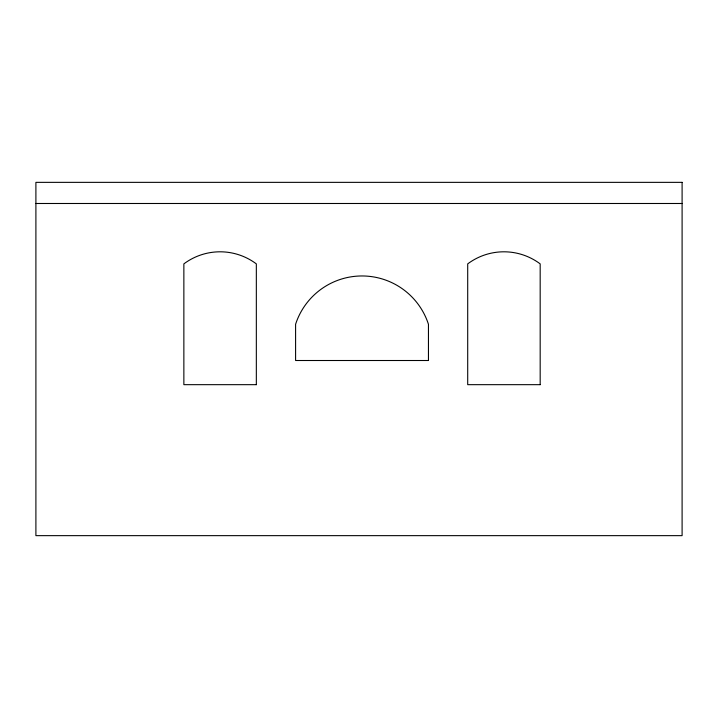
<?xml version="1.0" encoding="UTF-8"?>
<svg xmlns="http://www.w3.org/2000/svg" width="718" height="718" viewBox="0 0 718 718"><rect width="100%" height="100%" fill="white"/><g stroke="black" fill="none" stroke-linecap="round" stroke-linejoin="round"><path stroke-width="1.08" d="M35.9 203.49L682.1 203.49M682.1 182.354L35.9 182.354L35.9 535.646L682.1 535.646L682.1 182.354M428.449 360.508L295.592 360.508L295.592 324.276A69.825 69.825 0 0 1 428.449 324.276L428.449 360.508M256.335 384.668L183.862 384.668L183.862 263.883A60.393 60.393 0 0 1 256.335 263.883L256.335 384.668M540.178 384.668L467.705 384.668L467.705 263.883A60.393 60.393 0 0 1 540.178 263.883L540.178 384.668"/></g></svg>
